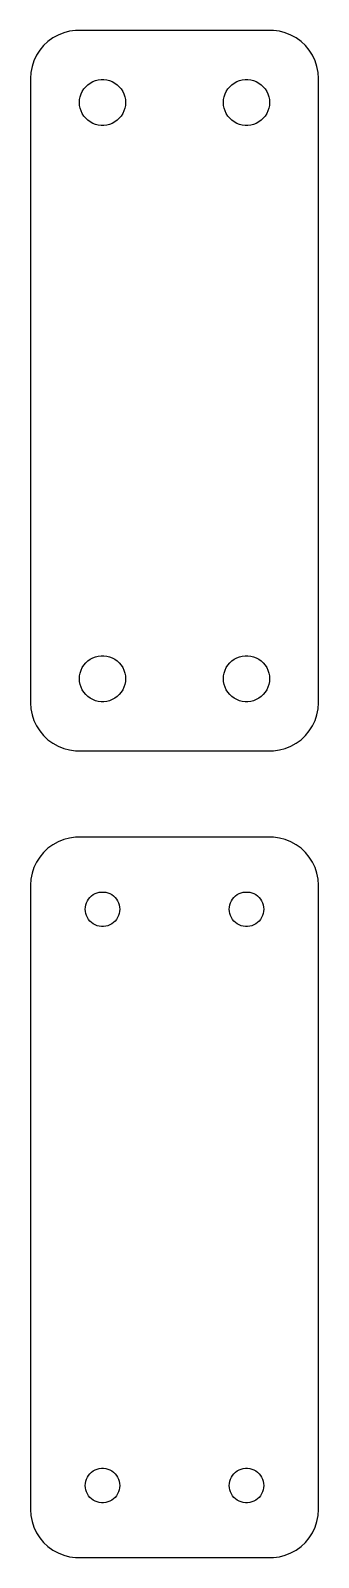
# Model space of a CAD drawing. Header units: metres. Extents: x -15 to 15, y 47 to 205.
import ezdxf

# ---------------------------------------------------------------- set-up
doc = ezdxf.new("R2010")
doc.units = ezdxf.units.M

msp = doc.modelspace()

# ---------------------------------------------------------------- linework, layer by layer
for p, q in [((-11.5451, 205.255), (-12.1289, 205.024)), ((-10.9369, 205.411), (-11.5451, 205.255)), ((-10.3139, 205.49), (-10.9369, 205.411)), ((10.3139, 205.49), (-10.3139, 205.49)), ((10.9369, 205.411), (10.3139, 205.49)), ((11.5451, 205.255), (10.9369, 205.411)), ((12.1289, 205.024), (11.5451, 205.255)), ((-13.6448, 203.923), (-14.0451, 203.439)), ((-13.1871, 204.353), (-13.6448, 203.923)), ((-12.6791, 204.722), (-13.1871, 204.353)), ((-12.1289, 205.024), (-12.6791, 204.722)), ((12.6791, 204.722), (12.1289, 205.024)), ((13.1871, 204.353), (12.6791, 204.722)), ((13.6448, 203.923), (13.1871, 204.353)), ((14.0451, 203.439), (13.6448, 203.923)), ((-14.6489, 202.341), (-14.8429, 201.743)), ((-14.3815, 202.909), (-14.6489, 202.341)), ((-14.0451, 203.439), (-14.3815, 202.909)), ((14.3815, 202.909), (14.0451, 203.439)), ((14.6489, 202.341), (14.3815, 202.909)), ((14.8429, 201.743), (14.6489, 202.341)), ((-14.9606, 201.127), (-15, 200.5)), ((-15, 200.5), (-15, 135.5)), ((-14.8429, 201.743), (-14.9606, 201.127)), ((-8.24164, 200.283), (-7.94971, 200.357)), ((-7.94971, 200.357), (-7.6507, 200.395)), ((-7.6507, 200.395), (-7.34929, 200.395)), ((-7.34929, 200.395), (-7.05028, 200.357)), ((-7.05028, 200.357), (-6.75835, 200.283)), ((6.75835, 200.283), (7.05028, 200.357)), ((7.05028, 200.357), (7.34929, 200.395)), ((7.34929, 200.395), (7.6507, 200.395)), ((7.6507, 200.395), (7.94971, 200.357)), ((7.94971, 200.357), (8.24164, 200.283)), ((14.9606, 201.127), (14.8429, 201.743)), ((15, 200.5), (14.9606, 201.127)), ((15, 135.5), (15, 200.5)), ((-9.82458, 198.597), (-9.73146, 198.883)), ((-9.73146, 198.883), (-9.60313, 199.156)), ((-9.60313, 199.156), (-9.44164, 199.411)), ((-9.44164, 199.411), (-9.24951, 199.643)), ((-9.24951, 199.643), (-9.02982, 199.849)), ((-9.02982, 199.849), (-8.78598, 200.026)), ((-8.78598, 200.026), (-8.52187, 200.172)), ((-8.52187, 200.172), (-8.24164, 200.283)), ((-6.75835, 200.283), (-6.47812, 200.172)), ((-6.47812, 200.172), (-6.214, 200.026)), ((-6.214, 200.026), (-5.97017, 199.849)), ((-5.97017, 199.849), (-5.75047, 199.643)), ((-5.75047, 199.643), (-5.55835, 199.411)), ((-5.55835, 199.411), (-5.39685, 199.156)), ((-5.39685, 199.156), (-5.26852, 198.883)), ((-5.26852, 198.883), (-5.1754, 198.597)), ((5.1754, 198.597), (5.26852, 198.883)), ((5.26852, 198.883), (5.39685, 199.156)), ((5.39685, 199.156), (5.55835, 199.411)), ((5.55835, 199.411), (5.75047, 199.643)), ((5.75047, 199.643), (5.97017, 199.849)), ((5.97017, 199.849), (6.214, 200.026)), ((6.214, 200.026), (6.47812, 200.172)), ((6.47812, 200.172), (6.75835, 200.283)), ((8.24164, 200.283), (8.52187, 200.172)), ((8.52187, 200.172), (8.78598, 200.026)), ((8.78598, 200.026), (9.02982, 199.849)), ((9.02982, 199.849), (9.24951, 199.643)), ((9.24951, 199.643), (9.44164, 199.411)), ((9.44164, 199.411), (9.60313, 199.156)), ((9.60313, 199.156), (9.73146, 198.883)), ((9.73146, 198.883), (9.82458, 198.597)), ((-9.89999, 198), (-9.88107, 198.301)), ((-9.88107, 197.699), (-9.89999, 198)), ((-9.88107, 198.301), (-9.82458, 198.597)), ((-9.82458, 197.403), (-9.88107, 197.699)), ((-9.73146, 197.117), (-9.82458, 197.403)), ((-5.1754, 197.403), (-5.26852, 197.117)), ((-5.1754, 198.597), (-5.11891, 198.301)), ((-5.11891, 197.699), (-5.1754, 197.403)), ((-5.11891, 198.301), (-5.09999, 198)), ((-5.09999, 198), (-5.11891, 197.699)), ((5.09999, 198), (5.11891, 198.301)), ((5.11891, 197.699), (5.09999, 198)), ((5.11891, 198.301), (5.1754, 198.597)), ((5.1754, 197.403), (5.11891, 197.699)), ((5.26852, 197.117), (5.1754, 197.403)), ((9.82458, 197.403), (9.73146, 197.117)), ((9.82458, 198.597), (9.88107, 198.301)), ((9.88107, 197.699), (9.82458, 197.403)), ((9.88107, 198.301), (9.89999, 198)), ((9.89999, 198), (9.88107, 197.699)), ((-9.60313, 196.844), (-9.73146, 197.117)), ((-9.44164, 196.589), (-9.60313, 196.844)), ((-9.24951, 196.357), (-9.44164, 196.589)), ((-9.02982, 196.151), (-9.24951, 196.357)), ((-8.78598, 195.974), (-9.02982, 196.151)), ((-8.52187, 195.828), (-8.78598, 195.974)), ((-8.24164, 195.717), (-8.52187, 195.828)), ((-7.94971, 195.643), (-8.24164, 195.717)), ((-7.6507, 195.605), (-7.94971, 195.643)), ((-7.34929, 195.605), (-7.6507, 195.605)), ((-7.05028, 195.643), (-7.34929, 195.605)), ((-6.75835, 195.717), (-7.05028, 195.643)), ((-6.47812, 195.828), (-6.75835, 195.717)), ((-6.214, 195.974), (-6.47812, 195.828)), ((-5.97017, 196.151), (-6.214, 195.974)), ((-5.75047, 196.357), (-5.97017, 196.151)), ((-5.55835, 196.589), (-5.75047, 196.357)), ((-5.39685, 196.844), (-5.55835, 196.589)), ((-5.26852, 197.117), (-5.39685, 196.844)), ((5.39685, 196.844), (5.26852, 197.117)), ((5.55835, 196.589), (5.39685, 196.844)), ((5.75047, 196.357), (5.55835, 196.589)), ((5.97017, 196.151), (5.75047, 196.357)), ((6.214, 195.974), (5.97017, 196.151)), ((6.47812, 195.828), (6.214, 195.974)), ((6.75835, 195.717), (6.47812, 195.828)), ((7.05028, 195.643), (6.75835, 195.717)), ((7.34929, 195.605), (7.05028, 195.643)), ((7.6507, 195.605), (7.34929, 195.605)), ((7.94971, 195.643), (7.6507, 195.605)), ((8.24164, 195.717), (7.94971, 195.643)), ((8.52187, 195.828), (8.24164, 195.717)), ((8.78598, 195.974), (8.52187, 195.828)), ((9.02982, 196.151), (8.78598, 195.974)), ((9.24951, 196.357), (9.02982, 196.151)), ((9.44164, 196.589), (9.24951, 196.357)), ((9.60313, 196.844), (9.44164, 196.589)), ((9.73146, 197.117), (9.60313, 196.844)), ((-9.02982, 139.849), (-8.78598, 140.026)), ((-8.78598, 140.026), (-8.52187, 140.172)), ((-8.52187, 140.172), (-8.24164, 140.283)), ((-8.24164, 140.283), (-7.94971, 140.357)), ((-7.94971, 140.357), (-7.6507, 140.395)), ((-7.6507, 140.395), (-7.34929, 140.395)), ((-7.34929, 140.395), (-7.05028, 140.357)), ((-7.05028, 140.357), (-6.75835, 140.283)), ((-6.75835, 140.283), (-6.47812, 140.172)), ((-6.47812, 140.172), (-6.214, 140.026)), ((-6.214, 140.026), (-5.97017, 139.849)), ((5.97017, 139.849), (6.214, 140.026)), ((6.214, 140.026), (6.47812, 140.172)), ((6.47812, 140.172), (6.75835, 140.283)), ((6.75835, 140.283), (7.05028, 140.357)), ((7.05028, 140.357), (7.34929, 140.395)), ((7.34929, 140.395), (7.6507, 140.395)), ((7.6507, 140.395), (7.94971, 140.357)), ((7.94971, 140.357), (8.24164, 140.283)), ((8.24164, 140.283), (8.52187, 140.172)), ((8.52187, 140.172), (8.78598, 140.026)), ((8.78598, 140.026), (9.02982, 139.849)), ((-9.88107, 138.301), (-9.82458, 138.597)), ((-9.82458, 138.597), (-9.73146, 138.883)), ((-9.73146, 138.883), (-9.60313, 139.156)), ((-9.60313, 139.156), (-9.44164, 139.411)), ((-9.44164, 139.411), (-9.24951, 139.643)), ((-9.24951, 139.643), (-9.02982, 139.849)), ((-5.97017, 139.849), (-5.75047, 139.643)), ((-5.75047, 139.643), (-5.55835, 139.411)), ((-5.55835, 139.411), (-5.39685, 139.156)), ((-5.39685, 139.156), (-5.26852, 138.883)), ((-5.26852, 138.883), (-5.1754, 138.597)), ((-5.1754, 138.597), (-5.11891, 138.301)), ((5.11891, 138.301), (5.1754, 138.597)), ((5.1754, 138.597), (5.26852, 138.883)), ((5.26852, 138.883), (5.39685, 139.156)), ((5.39685, 139.156), (5.55835, 139.411)), ((5.55835, 139.411), (5.75047, 139.643)), ((5.75047, 139.643), (5.97017, 139.849)), ((9.02982, 139.849), (9.24951, 139.643)), ((9.24951, 139.643), (9.44164, 139.411)), ((9.44164, 139.411), (9.60313, 139.156)), ((9.60313, 139.156), (9.73146, 138.883)), ((9.73146, 138.883), (9.82458, 138.597)), ((9.82458, 138.597), (9.88107, 138.301)), ((-9.89999, 138), (-9.88107, 138.301)), ((-9.88107, 137.699), (-9.89999, 138)), ((-9.82458, 137.403), (-9.88107, 137.699)), ((-9.73146, 137.117), (-9.82458, 137.403)), ((-9.60313, 136.844), (-9.73146, 137.117)), ((-9.44164, 136.589), (-9.60313, 136.844)), ((-5.39685, 136.844), (-5.55835, 136.589)), ((-5.26852, 137.117), (-5.39685, 136.844)), ((-5.1754, 137.403), (-5.26852, 137.117)), ((-5.11891, 137.699), (-5.1754, 137.403)), ((-5.11891, 138.301), (-5.09999, 138)), ((-5.09999, 138), (-5.11891, 137.699)), ((5.09999, 138), (5.11891, 138.301)), ((5.11891, 137.699), (5.09999, 138)), ((5.1754, 137.403), (5.11891, 137.699)), ((5.26852, 137.117), (5.1754, 137.403)), ((5.39685, 136.844), (5.26852, 137.117)), ((5.55835, 136.589), (5.39685, 136.844)), ((9.60313, 136.844), (9.44164, 136.589)), ((9.73146, 137.117), (9.60313, 136.844)), ((9.82458, 137.403), (9.73146, 137.117)), ((9.88107, 137.699), (9.82458, 137.403)), ((9.88107, 138.301), (9.89999, 138)), ((9.89999, 138), (9.88107, 137.699)), ((-15, 135.5), (-14.9606, 134.873)), ((-9.24951, 136.357), (-9.44164, 136.589)), ((-9.02982, 136.151), (-9.24951, 136.357)), ((-8.78598, 135.974), (-9.02982, 136.151)), ((-8.52187, 135.828), (-8.78598, 135.974)), ((-8.24164, 135.717), (-8.52187, 135.828)), ((-7.94971, 135.643), (-8.24164, 135.717)), ((-7.6507, 135.605), (-7.94971, 135.643)), ((-7.34929, 135.605), (-7.6507, 135.605)), ((-7.05028, 135.643), (-7.34929, 135.605)), ((-6.75835, 135.717), (-7.05028, 135.643)), ((-6.47812, 135.828), (-6.75835, 135.717)), ((-6.214, 135.974), (-6.47812, 135.828)), ((-5.97017, 136.151), (-6.214, 135.974)), ((-5.75047, 136.357), (-5.97017, 136.151)), ((-5.55835, 136.589), (-5.75047, 136.357)), ((5.75047, 136.357), (5.55835, 136.589)), ((5.97017, 136.151), (5.75047, 136.357)), ((6.214, 135.974), (5.97017, 136.151)), ((6.47812, 135.828), (6.214, 135.974)), ((6.75835, 135.717), (6.47812, 135.828)), ((7.05028, 135.643), (6.75835, 135.717)), ((7.34929, 135.605), (7.05028, 135.643)), ((7.6507, 135.605), (7.34929, 135.605)), ((7.94971, 135.643), (7.6507, 135.605)), ((8.24164, 135.717), (7.94971, 135.643)), ((8.52187, 135.828), (8.24164, 135.717)), ((8.78598, 135.974), (8.52187, 135.828)), ((9.02982, 136.151), (8.78598, 135.974)), ((9.24951, 136.357), (9.02982, 136.151)), ((9.44164, 136.589), (9.24951, 136.357)), ((14.9606, 134.873), (15, 135.5)), ((-14.9606, 134.873), (-14.8429, 134.257)), ((-14.8429, 134.257), (-14.6489, 133.659)), ((-14.6489, 133.659), (-14.3815, 133.091)), ((14.3815, 133.091), (14.6489, 133.659)), ((14.6489, 133.659), (14.8429, 134.257)), ((14.8429, 134.257), (14.9606, 134.873)), ((-14.3815, 133.091), (-14.0451, 132.561)), ((-14.0451, 132.561), (-13.6448, 132.077)), ((-13.6448, 132.077), (-13.1871, 131.647)), ((13.1871, 131.647), (13.6448, 132.077)), ((13.6448, 132.077), (14.0451, 132.561)), ((14.0451, 132.561), (14.3815, 133.091)), ((-13.1871, 131.647), (-12.6791, 131.278)), ((-12.6791, 131.278), (-12.1289, 130.976)), ((-12.1289, 130.976), (-11.5451, 130.745)), ((-11.5451, 130.745), (-10.9369, 130.589)), ((-10.9369, 130.589), (-10.3139, 130.51)), ((-10.3139, 130.51), (10.3139, 130.51)), ((10.3139, 130.51), (10.9369, 130.589)), ((10.9369, 130.589), (11.5451, 130.745)), ((11.5451, 130.745), (12.1289, 130.976)), ((12.1289, 130.976), (12.6791, 131.278)), ((12.6791, 131.278), (13.1871, 131.647)), ((-12.1289, 121.024), (-12.6791, 120.722)), ((-11.5451, 121.255), (-12.1289, 121.024)), ((-10.9369, 121.411), (-11.5451, 121.255)), ((-10.3139, 121.49), (-10.9369, 121.411)), ((10.3139, 121.49), (-10.3139, 121.49)), ((10.9369, 121.411), (10.3139, 121.49)), ((11.5451, 121.255), (10.9369, 121.411)), ((12.1289, 121.024), (11.5451, 121.255)), ((12.6791, 120.722), (12.1289, 121.024)), ((-14.0451, 119.439), (-14.3815, 118.909)), ((-13.6448, 119.923), (-14.0451, 119.439)), ((-13.1871, 120.353), (-13.6448, 119.923)), ((-12.6791, 120.722), (-13.1871, 120.353)), ((13.1871, 120.353), (12.6791, 120.722)), ((13.6448, 119.923), (13.1871, 120.353)), ((14.0451, 119.439), (13.6448, 119.923)), ((14.3815, 118.909), (14.0451, 119.439)), ((-14.8429, 117.743), (-14.9606, 117.127)), ((-14.6489, 118.341), (-14.8429, 117.743)), ((-14.3815, 118.909), (-14.6489, 118.341)), ((14.6489, 118.341), (14.3815, 118.909)), ((14.8429, 117.743), (14.6489, 118.341)), ((14.9606, 117.127), (14.8429, 117.743)), ((-14.9606, 117.127), (-15, 116.5)), ((-15, 116.5), (-15, 51.5)), ((15, 116.5), (14.9606, 117.127)), ((15, 51.5), (15, 116.5)), ((-9.24344, 114.448), (-9.17358, 114.663)), ((-9.17358, 114.663), (-9.07735, 114.867)), ((-9.07735, 114.867), (-8.95622, 115.058)), ((-8.95622, 115.058), (-8.81213, 115.232)), ((-8.81213, 115.232), (-8.64735, 115.387)), ((-8.64735, 115.387), (-8.46448, 115.52)), ((-8.46448, 115.52), (-8.26639, 115.629)), ((-8.26639, 115.629), (-8.05623, 115.712)), ((-8.05623, 115.712), (-7.83728, 115.768)), ((-7.83728, 115.768), (-7.61302, 115.796)), ((-7.61302, 115.796), (-7.38696, 115.796)), ((-7.38696, 115.796), (-7.1627, 115.768)), ((-7.1627, 115.768), (-6.94376, 115.712)), ((-6.94376, 115.712), (-6.7336, 115.629)), ((-6.7336, 115.629), (-6.53551, 115.52)), ((-6.53551, 115.52), (-6.35263, 115.387)), ((-6.35263, 115.387), (-6.18785, 115.232)), ((-6.18785, 115.232), (-6.04376, 115.058)), ((-6.04376, 115.058), (-5.92264, 114.867)), ((-5.92264, 114.867), (-5.8264, 114.663)), ((-5.8264, 114.663), (-5.75655, 114.448)), ((5.75655, 114.448), (5.8264, 114.663)), ((5.8264, 114.663), (5.92264, 114.867)), ((5.92264, 114.867), (6.04376, 115.058)), ((6.04376, 115.058), (6.18785, 115.232)), ((6.18785, 115.232), (6.35263, 115.387)), ((6.35263, 115.387), (6.53551, 115.52)), ((6.53551, 115.52), (6.7336, 115.629)), ((6.7336, 115.629), (6.94376, 115.712)), ((6.94376, 115.712), (7.1627, 115.768)), ((7.1627, 115.768), (7.38696, 115.796)), ((7.38696, 115.796), (7.61302, 115.796)), ((7.61302, 115.796), (7.83728, 115.768)), ((7.83728, 115.768), (8.05623, 115.712)), ((8.05623, 115.712), (8.26639, 115.629)), ((8.26639, 115.629), (8.46448, 115.52)), ((8.46448, 115.52), (8.64735, 115.387)), ((8.64735, 115.387), (8.81213, 115.232)), ((8.81213, 115.232), (8.95622, 115.058)), ((8.95622, 115.058), (9.07735, 114.867)), ((9.07735, 114.867), (9.17358, 114.663)), ((9.17358, 114.663), (9.24344, 114.448)), ((-9.29999, 114), (-9.2858, 114.226)), ((-9.2858, 113.774), (-9.29999, 114)), ((-9.2858, 114.226), (-9.24344, 114.448)), ((-9.24344, 113.552), (-9.2858, 113.774)), ((-9.17358, 113.337), (-9.24344, 113.552)), ((-9.07735, 113.133), (-9.17358, 113.337)), ((-8.95622, 112.942), (-9.07735, 113.133)), ((-8.81213, 112.768), (-8.95622, 112.942)), ((-6.04376, 112.942), (-6.18785, 112.768)), ((-5.92264, 113.133), (-6.04376, 112.942)), ((-5.8264, 113.337), (-5.92264, 113.133)), ((-5.75655, 113.552), (-5.8264, 113.337)), ((-5.75655, 114.448), (-5.71419, 114.226)), ((-5.71419, 113.774), (-5.75655, 113.552)), ((-5.71419, 114.226), (-5.7, 114)), ((-5.7, 114), (-5.71419, 113.774)), ((5.7, 114), (5.71419, 114.226)), ((5.71419, 113.774), (5.7, 114)), ((5.71419, 114.226), (5.75655, 114.448)), ((5.75655, 113.552), (5.71419, 113.774)), ((5.8264, 113.337), (5.75655, 113.552)), ((5.92264, 113.133), (5.8264, 113.337)), ((6.04376, 112.942), (5.92264, 113.133)), ((6.18785, 112.768), (6.04376, 112.942)), ((8.95622, 112.942), (8.81213, 112.768)), ((9.07735, 113.133), (8.95622, 112.942)), ((9.17358, 113.337), (9.07735, 113.133)), ((9.24344, 113.552), (9.17358, 113.337)), ((9.24344, 114.448), (9.2858, 114.226)), ((9.2858, 113.774), (9.24344, 113.552)), ((9.2858, 114.226), (9.29999, 114)), ((9.29999, 114), (9.2858, 113.774)), ((-8.64735, 112.613), (-8.81213, 112.768)), ((-8.46448, 112.48), (-8.64735, 112.613)), ((-8.26639, 112.371), (-8.46448, 112.48)), ((-8.05623, 112.288), (-8.26639, 112.371)), ((-7.83728, 112.232), (-8.05623, 112.288)), ((-7.61302, 112.204), (-7.83728, 112.232)), ((-7.38696, 112.204), (-7.61302, 112.204)), ((-7.1627, 112.232), (-7.38696, 112.204)), ((-6.94376, 112.288), (-7.1627, 112.232)), ((-6.7336, 112.371), (-6.94376, 112.288)), ((-6.53551, 112.48), (-6.7336, 112.371)), ((-6.35263, 112.613), (-6.53551, 112.48)), ((-6.18785, 112.768), (-6.35263, 112.613)), ((6.35263, 112.613), (6.18785, 112.768)), ((6.53551, 112.48), (6.35263, 112.613)), ((6.7336, 112.371), (6.53551, 112.48)), ((6.94376, 112.288), (6.7336, 112.371)), ((7.1627, 112.232), (6.94376, 112.288)), ((7.38696, 112.204), (7.1627, 112.232)), ((7.61302, 112.204), (7.38696, 112.204)), ((7.83728, 112.232), (7.61302, 112.204)), ((8.05623, 112.288), (7.83728, 112.232)), ((8.26639, 112.371), (8.05623, 112.288)), ((8.46448, 112.48), (8.26639, 112.371)), ((8.64735, 112.613), (8.46448, 112.48)), ((8.81213, 112.768), (8.64735, 112.613)), ((-8.26639, 55.6287), (-8.05623, 55.7119)), ((-8.05623, 55.7119), (-7.83728, 55.7681)), ((-7.83728, 55.7681), (-7.61302, 55.7964)), ((-7.61302, 55.7964), (-7.38696, 55.7964)), ((-7.38696, 55.7964), (-7.1627, 55.7681)), ((-7.1627, 55.7681), (-6.94376, 55.7119)), ((-6.94376, 55.7119), (-6.7336, 55.6287)), ((6.7336, 55.6287), (6.94376, 55.7119)), ((6.94376, 55.7119), (7.1627, 55.7681)), ((7.1627, 55.7681), (7.38696, 55.7964)), ((7.38696, 55.7964), (7.61302, 55.7964)), ((7.61302, 55.7964), (7.83728, 55.7681)), ((7.83728, 55.7681), (8.05623, 55.7119)), ((8.05623, 55.7119), (8.26639, 55.6287)), ((-9.29999, 54), (-9.2858, 54.2256)), ((-9.2858, 54.2256), (-9.24344, 54.4476)), ((-9.24344, 54.4476), (-9.17358, 54.6626)), ((-9.17358, 54.6626), (-9.07735, 54.8672)), ((-9.07735, 54.8672), (-8.95622, 55.058)), ((-8.95622, 55.058), (-8.81213, 55.2322)), ((-8.81213, 55.2322), (-8.64735, 55.3869)), ((-8.64735, 55.3869), (-8.46448, 55.5198)), ((-8.46448, 55.5198), (-8.26639, 55.6287)), ((-6.7336, 55.6287), (-6.53551, 55.5198)), ((-6.53551, 55.5198), (-6.35263, 55.3869)), ((-6.35263, 55.3869), (-6.18785, 55.2322)), ((-6.18785, 55.2322), (-6.04376, 55.058)), ((-6.04376, 55.058), (-5.92264, 54.8672)), ((-5.92264, 54.8672), (-5.8264, 54.6626)), ((-5.8264, 54.6626), (-5.75655, 54.4476)), ((-5.75655, 54.4476), (-5.71419, 54.2256)), ((-5.71419, 54.2256), (-5.7, 54)), ((5.7, 54), (5.71419, 54.2256)), ((5.71419, 54.2256), (5.75655, 54.4476)), ((5.75655, 54.4476), (5.8264, 54.6626)), ((5.8264, 54.6626), (5.92264, 54.8672)), ((5.92264, 54.8672), (6.04376, 55.058)), ((6.04376, 55.058), (6.18785, 55.2322)), ((6.18785, 55.2322), (6.35263, 55.3869)), ((6.35263, 55.3869), (6.53551, 55.5198)), ((6.53551, 55.5198), (6.7336, 55.6287)), ((8.26639, 55.6287), (8.46448, 55.5198)), ((8.46448, 55.5198), (8.64735, 55.3869)), ((8.64735, 55.3869), (8.81213, 55.2322)), ((8.81213, 55.2322), (8.95622, 55.058)), ((8.95622, 55.058), (9.07735, 54.8672)), ((9.07735, 54.8672), (9.17358, 54.6626)), ((9.17358, 54.6626), (9.24344, 54.4476)), ((9.24344, 54.4476), (9.2858, 54.2256)), ((9.2858, 54.2256), (9.29999, 54)), ((-9.2858, 53.7744), (-9.29999, 54)), ((-9.24344, 53.5524), (-9.2858, 53.7744)), ((-9.17358, 53.3374), (-9.24344, 53.5524)), ((-9.07735, 53.1328), (-9.17358, 53.3374)), ((-8.95622, 52.942), (-9.07735, 53.1328)), ((-8.81213, 52.7678), (-8.95622, 52.942)), ((-8.64735, 52.6131), (-8.81213, 52.7678)), ((-8.46448, 52.4802), (-8.64735, 52.6131)), ((-8.26639, 52.3713), (-8.46448, 52.4802)), ((-6.53551, 52.4802), (-6.7336, 52.3713)), ((-6.35263, 52.6131), (-6.53551, 52.4802)), ((-6.18785, 52.7678), (-6.35263, 52.6131)), ((-6.04376, 52.942), (-6.18785, 52.7678)), ((-5.92264, 53.1328), (-6.04376, 52.942)), ((-5.8264, 53.3374), (-5.92264, 53.1328)), ((-5.75655, 53.5524), (-5.8264, 53.3374)), ((-5.71419, 53.7744), (-5.75655, 53.5524)), ((-5.7, 54), (-5.71419, 53.7744)), ((5.71419, 53.7744), (5.7, 54)), ((5.75655, 53.5524), (5.71419, 53.7744)), ((5.8264, 53.3374), (5.75655, 53.5524)), ((5.92264, 53.1328), (5.8264, 53.3374)), ((6.04376, 52.942), (5.92264, 53.1328)), ((6.18785, 52.7678), (6.04376, 52.942)), ((6.35263, 52.6131), (6.18785, 52.7678)), ((6.53551, 52.4802), (6.35263, 52.6131)), ((6.7336, 52.3713), (6.53551, 52.4802)), ((8.46448, 52.4802), (8.26639, 52.3713)), ((8.64735, 52.6131), (8.46448, 52.4802)), ((8.81213, 52.7678), (8.64735, 52.6131)), ((8.95622, 52.942), (8.81213, 52.7678)), ((9.07735, 53.1328), (8.95622, 52.942)), ((9.17358, 53.3374), (9.07735, 53.1328)), ((9.24344, 53.5524), (9.17358, 53.3374)), ((9.2858, 53.7744), (9.24344, 53.5524)), ((9.29999, 54), (9.2858, 53.7744)), ((-15, 51.5), (-14.9606, 50.8733)), ((-8.05623, 52.2881), (-8.26639, 52.3713)), ((-7.83728, 52.2319), (-8.05623, 52.2881)), ((-7.61302, 52.2036), (-7.83728, 52.2319)), ((-7.38696, 52.2036), (-7.61302, 52.2036)), ((-7.1627, 52.2319), (-7.38696, 52.2036)), ((-6.94376, 52.2881), (-7.1627, 52.2319)), ((-6.7336, 52.3713), (-6.94376, 52.2881)), ((6.94376, 52.2881), (6.7336, 52.3713)), ((7.1627, 52.2319), (6.94376, 52.2881)), ((7.38696, 52.2036), (7.1627, 52.2319)), ((7.61302, 52.2036), (7.38696, 52.2036)), ((7.83728, 52.2319), (7.61302, 52.2036)), ((8.05623, 52.2881), (7.83728, 52.2319)), ((8.26639, 52.3713), (8.05623, 52.2881)), ((14.9606, 50.8733), (15, 51.5)), ((-14.9606, 50.8733), (-14.8429, 50.2566)), ((-14.8429, 50.2566), (-14.6489, 49.6594)), ((-14.6489, 49.6594), (-14.3815, 49.0912)), ((14.3815, 49.0912), (14.6489, 49.6594)), ((14.6489, 49.6594), (14.8429, 50.2566)), ((14.8429, 50.2566), (14.9606, 50.8733)), ((-14.3815, 49.0912), (-14.0451, 48.5611)), ((-14.0451, 48.5611), (-13.6448, 48.0773)), ((-13.6448, 48.0773), (-13.1871, 47.6474)), ((13.1871, 47.6474), (13.6448, 48.0773)), ((13.6448, 48.0773), (14.0451, 48.5611)), ((14.0451, 48.5611), (14.3815, 49.0912)), ((-13.1871, 47.6474), (-12.6791, 47.2784)), ((-12.6791, 47.2784), (-12.1289, 46.9759)), ((-12.1289, 46.9759), (-11.5451, 46.7447)), ((-11.5451, 46.7447), (-10.9369, 46.5886)), ((-10.9369, 46.5886), (-10.3139, 46.5099)), ((-10.3139, 46.5099), (10.3139, 46.5099)), ((10.3139, 46.5099), (10.9369, 46.5886)), ((10.9369, 46.5886), (11.5451, 46.7447)), ((11.5451, 46.7447), (12.1289, 46.9759)), ((12.1289, 46.9759), (12.6791, 47.2784)), ((12.6791, 47.2784), (13.1871, 47.6474))]:
    msp.add_line(p, q)

doc.saveas('drawing.dxf')
